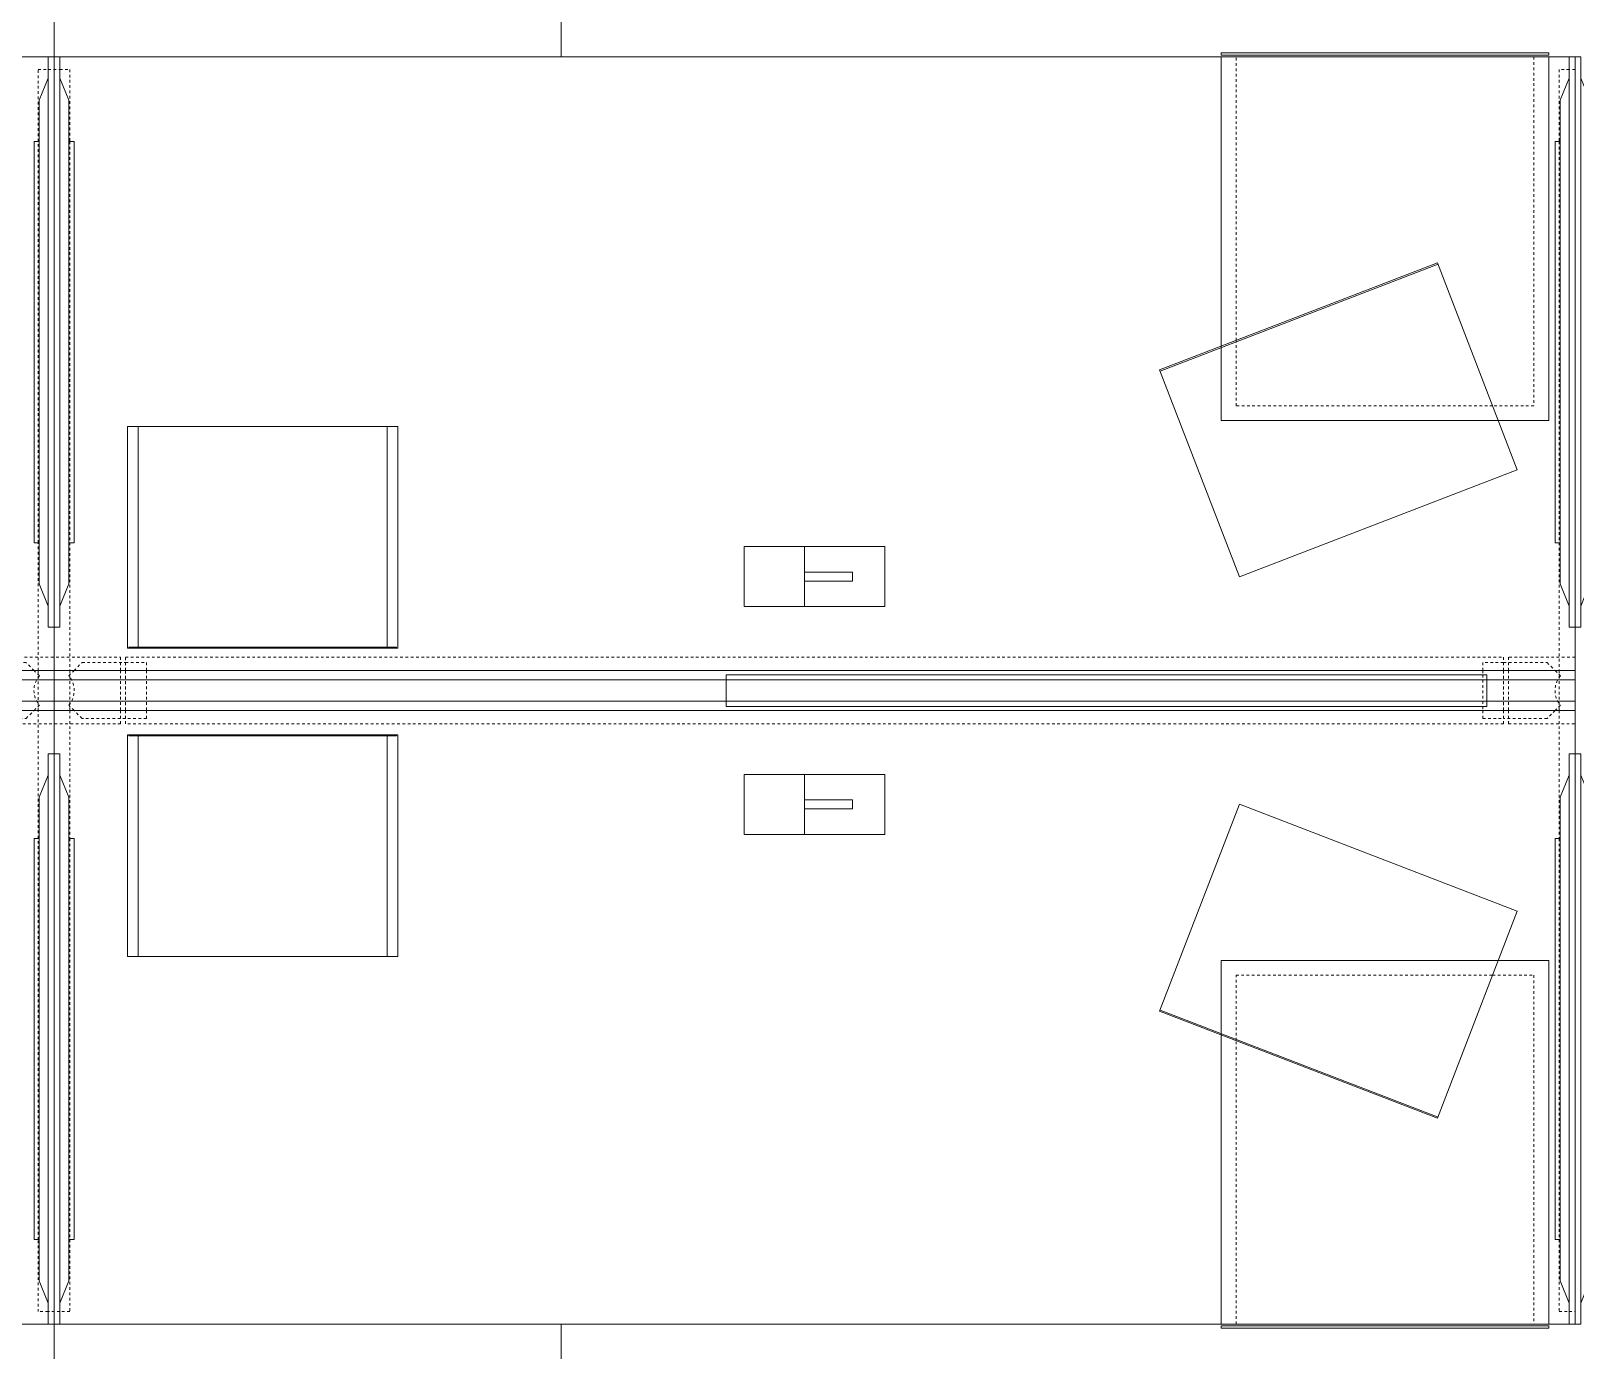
# Model space of a CAD drawing. Header units: inches. Extents: x 29752 to 31446, y 4278 to 5722.
# Drawn here: x 30961.8 to 31034.9, y 5262.2 to 5324.6 of the extents above; entities that cross this region are included whole.
import ezdxf

# ---------------------------------------------------------------- set-up
doc = ezdxf.new("R2010")
doc.units = ezdxf.units.IN
doc.header["$MEASUREMENT"] = 0
doc.linetypes.add('Dash', pattern=[0.25, 0.125, -0.125])
doc.layers.add('I-FURN', color=30, linetype='Continuous', lineweight=9)
doc.layers.add('I-FURN-HDLN', color=30, linetype='Dash', lineweight=9)

# ---------------------------------------------------------------- blocks, each defined once
blk = doc.blocks.new('Desk_Structures-Teknion-JNDBB_Structural_Beam_Double_Sided-R2015 - Double Sided-V83-FIRST FLOOR POWER _ SIGNAL')
at = {"layer": 'I-FURN-HDLN'}
for p, q in [((-36.276, 29.408), (-36.75, 29.408)), ((-36.75, 29.408), (-36.75, 25.999)), ((-36, 29.408), (-36.276, 29.408)), ((-36.75, 25.999), (-36.75, 7.001)), ((-36.75, 7.001), (-36.75, 0.945)), ((-36, 1.575), (-39.15, 1.575)), ((-39.15, 1.575), (-39.15, 0.945)), ((-39.15, 0.945), (-39.15, -0.945)), ((-36.75, 0.945), (-36.75, -0.945)), ((-39.15, -0.945), (-39.15, -1.575)), ((-36.75, -0.945), (-36.75, -7.001)), ((-39.15, -1.575), (-36, -1.575)), ((-36.75, -7.001), (-36.75, -25.999)), ((-36.75, -25.999), (-36.75, -29.408)), ((-36.75, -29.408), (-36.276, -29.408)), ((-36.276, -29.408), (-36, -29.408))]:
    blk.add_line(p, q, dxfattribs=at)
blk = doc.blocks.new('Desk_Structures-Teknion-JNDBB_Structural_Beam_Double_Sided-R2015 - Double Sided-V84-FIRST FLOOR POWER _ SIGNAL')
at = {"layer": 'I-FURN-HDLN'}
for p, q in [((35.25, 29.408), (35.724, 29.408)), ((35.25, 25.999), (35.25, 29.408)), ((35.724, 29.408), (36.276, 29.408)), ((36.276, 29.408), (36.75, 29.408)), ((36.75, 29.408), (36.75, 25.999)), ((35.25, 7.001), (35.25, 25.999)), ((36.75, 25.999), (36.75, 7.001)), ((35.25, 0.945), (35.25, 7.001)), ((36.75, 7.001), (36.75, 0.945)), ((-32.614, 1.575), (32.614, 1.575)), ((-32.614, 0.945), (-32.614, 1.575)), ((32.614, 1.575), (32.614, 0.945)), ((32.85, 1.575), (39.15, 1.575)), ((32.85, 0.945), (32.85, 1.575)), ((-35.304, 0.696), (-35.055, 0.945)), ((-35.055, 0.945), (-34.675, 1.325)), ((-34.675, 1.325), (-32.614, 1.325)), ((-31.63, 1.325), (-32.614, 1.325)), ((-32.614, 1.325), (-32.614, 0.945)), ((-32.614, 0.945), (-32.614, -0.945)), ((-32.614, -0.945), (-32.614, 0.945)), ((-31.63, 0.945), (-31.63, 1.325)), ((-31.63, 0.75), (-31.63, 0.945)), ((-31.63, -0.75), (-31.63, 0.75)), ((31.63, 1.325), (32.614, 1.325)), ((31.63, 0.945), (31.63, 1.325)), ((31.63, -0.945), (31.63, 0.945)), ((32.614, 0.945), (32.614, 1.325)), ((32.614, 1.325), (34.675, 1.325)), ((32.614, -0.945), (32.614, 0.945)), ((32.614, 0.945), (32.614, -0.945)), ((32.85, -0.945), (32.85, 0.945)), ((34.675, 1.325), (35.055, 0.945)), ((35.055, 0.945), (35.304, 0.696)), ((35.25, -0.945), (35.25, 0.945)), ((36.75, 0.945), (36.75, -0.945)), ((-35.055, -0.945), (-35.304, -0.696)), ((35.304, -0.696), (35.055, -0.945)), ((-34.675, -1.325), (-35.055, -0.945)), ((-32.614, -1.325), (-34.675, -1.325)), ((-32.614, -0.945), (-32.614, -1.325)), ((-32.614, -1.575), (-32.614, -0.945)), ((-32.614, -1.325), (-31.63, -1.325)), ((-31.63, -0.945), (-31.63, -0.75)), ((-31.63, -1.325), (-31.63, -0.945)), ((31.63, -1.325), (31.63, -0.945)), ((32.614, -1.325), (31.63, -1.325)), ((32.614, -1.325), (32.614, -0.945)), ((32.614, -0.945), (32.614, -1.575)), ((34.675, -1.325), (32.614, -1.325)), ((32.85, -1.575), (32.85, -0.945)), ((35.055, -0.945), (34.675, -1.325)), ((35.25, -7.001), (35.25, -0.945)), ((36.75, -0.945), (36.75, -7.001)), ((32.614, -1.575), (-32.614, -1.575)), ((39.15, -1.575), (32.85, -1.575)), ((35.25, -25.999), (35.25, -7.001)), ((36.75, -7.001), (36.75, -25.999)), ((35.25, -29.408), (35.25, -25.999)), ((36.75, -25.999), (36.75, -29.408)), ((35.724, -29.408), (35.25, -29.408)), ((36.275, -29.408), (35.724, -29.408)), ((36.75, -29.408), (36.275, -29.408))]:
    blk.add_line(p, q, dxfattribs=at)
for centre, start, end in [((-36.127, 0), 333.1954, 40.2069), ((36.127, 0), 139.7931, 220.2069), ((-36.127, 0), 319.7931, 333.1954)]:
    blk.add_arc(centre, 1.078, start, end, dxfattribs=at)
blk = doc.blocks.new('Desk_Structures-Teknion-JNDBB_Structural_Beam_Double_Sided-R2015 - Double Sided-V85-FIRST FLOOR POWER _ SIGNAL')
at = {"layer": 'I-FURN-HDLN'}
for p, q in [((-34.5, 29.408), (-36, 29.408)), ((-36, 29.408), (-36, 27.952)), ((-34.5, 15.572), (-34.5, 29.408)), ((-36, 27.952), (-36, 6.669)), ((-34.5, 6.669), (-34.5, 15.572)), ((-36, 6.669), (-36, 5.331)), ((-34.5, 5.331), (-34.5, 6.669)), ((-36, 5.331), (-36, 0.945)), ((-34.5, 2.777), (-34.5, 5.331)), ((-34.5, 0.945), (-34.5, 2.777)), ((-35.882, 1.575), (-35.882, 0.945)), ((-34.5, 1.575), (-35.882, 1.575)), ((-34.5, 0.945), (-34.5, 1.575)), ((32.614, 1.575), (-32.614, 1.575)), ((-32.614, 1.575), (-32.614, 0.945)), ((32.614, 0.945), (32.614, 1.575)), ((-36, 0.945), (-36, -0.945)), ((-35.882, 0.945), (-35.882, -0.945)), ((-35.055, 0.945), (-35.304, 0.696)), ((-34.675, 1.325), (-35.055, 0.945)), ((-32.614, 1.325), (-34.675, 1.325)), ((-34.5, -0.945), (-34.5, 0.945)), ((-34.5, -0.945), (-34.5, 0.945)), ((-32.614, 1.325), (-31.63, 1.325)), ((-32.614, 0.945), (-32.614, 1.325)), ((-32.614, -0.945), (-32.614, 0.945)), ((-32.614, 0.945), (-32.614, -0.945)), ((-31.63, 1.325), (-31.63, 0.945)), ((-31.63, 0.945), (-31.63, -0.945)), ((31.63, 1.325), (31.63, 0.945)), ((32.614, 1.325), (31.63, 1.325)), ((31.63, 0.945), (31.63, 0.75)), ((31.63, 0.75), (31.63, -0.75)), ((34.675, 1.325), (32.614, 1.325)), ((32.614, 1.325), (32.614, 0.945)), ((32.614, 0.945), (32.614, -0.945)), ((32.614, -0.945), (32.614, 0.945)), ((35.055, 0.945), (34.675, 1.325)), ((35.304, 0.696), (35.055, 0.945)), ((-35.304, -0.696), (-35.055, -0.945)), ((35.055, -0.945), (35.304, -0.696)), ((-36, -0.945), (-36, -5.331)), ((-35.882, -0.945), (-35.882, -1.575)), ((-35.055, -0.945), (-34.675, -1.325)), ((-34.675, -1.325), (-32.614, -1.325)), ((-34.5, -3.11), (-34.5, -0.945)), ((-34.5, -1.575), (-34.5, -0.945)), ((-32.614, -1.325), (-32.614, -0.945)), ((-32.614, -0.945), (-32.614, -1.575)), ((-31.63, -1.325), (-32.614, -1.325)), ((-31.63, -0.945), (-31.63, -1.325)), ((31.63, -0.75), (31.63, -0.945)), ((31.63, -0.945), (31.63, -1.325)), ((31.63, -1.325), (32.614, -1.325)), ((32.614, -0.945), (32.614, -1.325)), ((32.614, -1.575), (32.614, -0.945)), ((32.614, -1.325), (34.675, -1.325)), ((34.675, -1.325), (35.055, -0.945)), ((-35.882, -1.575), (-34.5, -1.575)), ((-32.614, -1.575), (32.614, -1.575)), ((-34.5, -5.331), (-34.5, -3.11)), ((-36, -5.331), (-36, -6.669)), ((-34.5, -6.669), (-34.5, -5.331)), ((-36, -6.669), (-36, -27.952)), ((-34.5, -15.906), (-34.5, -6.669)), ((-34.5, -29.408), (-34.5, -15.906)), ((-36, -27.952), (-36, -29.408)), ((-36, -29.408), (-34.5, -29.408))]:
    blk.add_line(p, q, dxfattribs=at)
for centre, start, end in [((-36.127, 0), 0, 40.2069), ((-36.127, 0), 333.1954, 0), ((36.127, 0), 139.7931, 220.2069), ((-36.127, 0), 319.7931, 333.1954)]:
    blk.add_arc(centre, 1.078, start, end, dxfattribs=at)
blk = doc.blocks.new('Worksurface-Mounted-Teknion-JNWSSN-Single_Sided_Rectangular-R2015 - 24_ Depth-V49-FIRST FLOOR POWER _ SIGNAL')
at = {"layer": 'I-FURN'}
for p, q in [((-21, -23.782), (21, -23.782)), ((-21, -47.782), (-21, -23.782)), ((21, -23.782), (21, -47.506)), ((21, -47.506), (21, -47.782)), ((21, -47.782), (-21, -47.782))]:
    blk.add_line(p, q, dxfattribs=at)
at = {"layer": 'I-FURN-HDLN'}
for p, q in [((-21, -24.374), (-19.5, -24.374)), ((-19.5, -24.374), (-19.5, -47.782)), ((-21, -25.369), (-16.039, -25.369)), ((-16.039, -25.369), (-16.039, -46.282)), ((-16.039, -46.282), (-18.795, -46.282)), ((-18.795, -46.282), (-18.795, -47.782))]:
    blk.add_line(p, q, dxfattribs=at)
blk = doc.blocks.new('Worksurface-Mounted-Teknion-JNWSSN-Single_Sided_Rectangular-R2015 - 24_ Depth-V50-FIRST FLOOR POWER _ SIGNAL')
at = {"layer": 'I-FURN'}
for p, q in [((21, 47.782), (-21, 47.782)), ((-21, 47.782), (-21, 23.782)), ((21, 47.506), (21, 47.782)), ((21, 23.782), (21, 47.506)), ((-21, 23.782), (21, 23.782))]:
    blk.add_line(p, q, dxfattribs=at)
at = {"layer": 'I-FURN-HDLN'}
for p, q in [((-19.5, 24.374), (-19.5, 47.782)), ((-18.795, 46.282), (-18.795, 47.782)), ((-16.039, 46.282), (-18.795, 46.282)), ((-16.039, 25.369), (-16.039, 46.282)), ((-21, 25.369), (-16.039, 25.369)), ((-21, 24.374), (-19.5, 24.374))]:
    blk.add_line(p, q, dxfattribs=at)
blk = doc.blocks.new('Desk-Teknion-JNWDSN-Double_Sided_Rectangular-R2015 - 60_ Depth-6281707-FIRST FLOOR POWER _ SIGNAL')
at = {"layer": 'I-FURN'}
for p, q in [((-36, 30), (-35.724, 30)), ((-36, 3), (-36, 30)), ((-35.724, 30), (35.724, 30)), ((35.724, 30), (36, 30)), ((36, 30), (36, 3)), ((0.479, 6.816), (-3.327, 6.816)), ((-3.327, 6.816), (-3.327, 3.972)), ((3.327, 6.816), (0.479, 6.816)), ((0.479, 6.816), (0.479, 3.972)), ((3.327, 3.972), (3.327, 6.816)), ((-1.8, 5.606), (0.479, 5.606)), ((-1.8, 5.181), (-1.8, 5.606)), ((0.479, 5.181), (-1.8, 5.181)), ((-3.327, 3.972), (0.479, 3.972)), ((0.479, 3.972), (3.327, 3.972)), ((-36, 0.945), (-36, 3)), ((36, 3), (36, 0.945)), ((-36, -0.945), (-36, 0.945)), ((36, 0.945), (36, -0.945)), ((-36, -3), (-36, -0.945)), ((36, -0.945), (36, -3)), ((-36, -30), (-36, -3)), ((36, -3), (36, -30)), ((-3.327, -3.972), (-3.327, -6.816)), ((0.479, -3.972), (-3.327, -3.972)), ((0.479, -3.972), (3.327, -3.972)), ((0.479, -6.816), (0.479, -3.972)), ((3.327, -3.972), (3.327, -6.816)), ((-1.8, -5.181), (0.479, -5.181)), ((-1.8, -5.606), (-1.8, -5.181)), ((0.479, -5.606), (-1.8, -5.606)), ((-3.327, -6.816), (0.479, -6.816)), ((3.327, -6.816), (0.479, -6.816)), ((-35.725, -30), (-36, -30)), ((35.724, -30), (-35.725, -30)), ((36, -30), (35.724, -30))]:
    blk.add_line(p, q, dxfattribs=at)
blk = doc.blocks.new('Desk-Teknion-JNWDSN-Double_Sided_Rectangular-R2015 - 60_ Depth-V52-FIRST FLOOR POWER _ SIGNAL')
at = {"layer": 'I-FURN'}
for p, q in [((-36, 30), (-36, 3)), ((-35.724, 30), (-36, 30)), ((36, 30), (-35.724, 30)), ((36, 27.952), (36, 30)), ((36, 6.669), (36, 27.952)), ((-3.327, 6.816), (0.479, 6.816)), ((-3.327, 3.972), (-3.327, 6.816)), ((3.327, 6.816), (0.479, 6.816)), ((0.479, 6.816), (0.479, 3.972)), ((3.327, 3.972), (3.327, 6.816)), ((36, 5.331), (36, 6.669)), ((-1.8, 5.606), (-1.8, 5.181)), ((0.479, 5.606), (-1.8, 5.606)), ((-1.8, 5.181), (0.479, 5.181)), ((36, 0.945), (36, 5.331)), ((0.479, 3.972), (-3.327, 3.972)), ((0.479, 3.972), (3.327, 3.972)), ((-36, 3), (-36, 0.945)), ((-36, 0.945), (-36, -0.945)), ((36, -0.945), (36, 0.945)), ((-36, -0.945), (-36, -3)), ((36, -5.331), (36, -0.945)), ((-36, -3), (-36, -30)), ((-3.327, -6.816), (-3.327, -3.972)), ((-3.327, -3.972), (0.479, -3.972)), ((0.479, -3.972), (3.327, -3.972)), ((0.479, -6.816), (0.479, -3.972)), ((3.327, -3.972), (3.327, -6.816)), ((-1.8, -5.181), (-1.8, -5.606)), ((0.479, -5.181), (-1.8, -5.181)), ((-1.8, -5.606), (0.479, -5.606)), ((36, -6.669), (36, -5.331)), ((0.479, -6.816), (-3.327, -6.816)), ((3.327, -6.816), (0.479, -6.816)), ((36, -27.952), (36, -6.669)), ((36, -30), (36, -27.952)), ((-36, -30), (-35.725, -30)), ((-35.725, -30), (36, -30))]:
    blk.add_line(p, q, dxfattribs=at)
blk = doc.blocks.new('Storage-Freestanding-Teknion-JNFMP-Mobile_Pedestal_with_Seat-R2015 - Metal-V53-FIRST FLOOR POWER _ SIGNAL')
at = {"layer": 'I-FURN'}
for p, q in [((5.365, 8.55), (-7.75, 8.55)), ((-7.75, 8.55), (-7.75, 5.024)), ((7.75, 8.55), (5.365, 8.55)), ((7.75, -8.67), (7.75, 8.55)), ((-7.75, 5.024), (-7.75, -8.67)), ((-7.75, -8.67), (7.75, -8.67)), ((7.75, -8.749), (-7.75, -8.749)), ((-7.75, -8.749), (-7.75, -8.867)), ((7.75, -8.867), (7.75, -8.749)), ((-7.75, -8.867), (7.75, -8.867))]:
    blk.add_line(p, q, dxfattribs=at)
at = {"layer": 'I-FURN-HDLN'}
for p, q in [((-7.049, 4.755), (-7.049, 7.849)), ((-7.049, 7.849), (5.095, 7.849)), ((5.095, 7.849), (7.049, 7.849)), ((7.049, 7.849), (7.049, -8.67)), ((-7.049, -8.67), (-7.049, 4.755))]:
    blk.add_line(p, q, dxfattribs=at)
blk = doc.blocks.new('Screen-Desk_Mounted-Teknion-JNSASW-Solid_Add-On-R2015 - Standard Width-6308290-FIRST FLOOR POWER _ SIGNAL')
at = {"layer": 'I-FURN'}
for p, q in [((36, 0.945), (-36, 0.945)), ((-36, 0.945), (-36, -0.945)), ((31.813, 0.75), (-4.187, 0.75)), ((-4.187, 0.75), (-4.187, -0.75)), ((31.813, -0.75), (31.813, 0.75)), ((36, -0.945), (36, 0.945)), ((-36, 0.508), (36, 0.508)), ((-36, -0.508), (36, -0.508)), ((-36, -0.945), (36, -0.945)), ((-4.187, -0.75), (31.813, -0.75))]:
    blk.add_line(p, q, dxfattribs=at)
blk = doc.blocks.new('Screen-Desk_Mounted-Teknion-JNSAEW-Felt_Elevated-R2015 - Standard Width-6171625-FIRST FLOOR POWER _ SIGNAL')
at = {"layer": 'I-FURN'}
for p, q in [((9.499, 0.945), (-9.499, 0.945)), ((-9.499, 0.945), (-9.499, 0.703)), ((9.499, 0.703), (9.499, 0.945)), ((13.5, 0.276), (-13.5, 0.276)), ((-13.5, 0.276), (-13.5, -0.276)), ((-11.452, 0.703), (-12.5, 0.276)), ((-12.5, 0.276), (12.5, 0.276)), ((11.452, 0.703), (-11.452, 0.703)), ((-9.499, 0.703), (9.499, 0.703)), ((12.5, 0.276), (11.452, 0.703)), ((13.5, -0.276), (13.5, 0.276)), ((-13.5, -0.276), (13.5, -0.276)), ((12.5, -0.276), (-12.5, -0.276)), ((-12.5, -0.276), (-11.452, -0.703)), ((-11.452, -0.703), (11.452, -0.703)), ((9.499, -0.703), (-9.499, -0.703)), ((-9.499, -0.703), (-9.499, -0.945)), ((9.499, -0.945), (9.499, -0.703)), ((11.452, -0.703), (12.5, -0.276)), ((-9.499, -0.945), (9.499, -0.945))]:
    blk.add_line(p, q, dxfattribs=at)
blk = doc.blocks.new('Screen-Desk_Mounted-Teknion-JNSAEW-Felt_Elevated-R2015 - Standard Width-6171626-FIRST FLOOR POWER _ SIGNAL')
at = {"layer": 'I-FURN'}
for p, q in [((-9.499, 0.945), (9.499, 0.945)), ((-9.499, 0.703), (-9.499, 0.945)), ((9.499, 0.945), (9.499, 0.703)), ((-13.5, -0.276), (-13.5, 0.276)), ((-13.5, 0.276), (13.5, 0.276)), ((-12.5, 0.276), (-11.452, 0.703)), ((12.5, 0.276), (-12.5, 0.276)), ((-11.452, 0.703), (11.452, 0.703)), ((9.499, 0.703), (-9.499, 0.703)), ((11.452, 0.703), (12.5, 0.276)), ((13.5, 0.276), (13.5, -0.276)), ((13.5, -0.276), (-13.5, -0.276)), ((-12.5, -0.276), (12.5, -0.276)), ((-11.452, -0.703), (-12.5, -0.276)), ((11.452, -0.703), (-11.452, -0.703)), ((-9.499, -0.703), (9.499, -0.703)), ((-9.499, -0.945), (-9.499, -0.703)), ((9.499, -0.703), (9.499, -0.945)), ((12.5, -0.276), (11.452, -0.703)), ((9.499, -0.945), (-9.499, -0.945))]:
    blk.add_line(p, q, dxfattribs=at)
blk = doc.blocks.new('Accessories-Teknion-JNAMT-Tray_Module-R2015 - Letter-6171208-FIRST FLOOR POWER _ SIGNAL')
at = {"layer": 'I-FURN'}
for p, q in [((6.397, 5.25), (-6.398, 5.25)), ((-6.398, 5.25), (-6.398, -5.25)), ((-6.339, 5.25), (-6.339, 5.191)), ((-6.339, 5.191), (6.339, 5.191)), ((-5.898, -5.25), (-5.898, 5.25)), ((5.898, 5.25), (5.898, -5.25)), ((6.339, 5.25), (6.339, 5.191)), ((6.398, -5.25), (6.398, 5.25)), ((-6.398, -5.25), (6.397, -5.25))]:
    blk.add_line(p, q, dxfattribs=at)
blk = doc.blocks.new('Accessories-Teknion-JNAMT-Tray_Module-R2015 - Letter-V55-FIRST FLOOR POWER _ SIGNAL')
at = {"layer": 'I-FURN'}
for p, q in [((-6.398, 5.25), (-6.398, -5.25)), ((6.398, 5.25), (-6.397, 5.25)), ((-6.339, 5.25), (-6.339, 5.191)), ((-6.339, 5.191), (6.339, 5.191)), ((-5.898, -5.25), (-5.898, 5.25)), ((5.898, 5.25), (5.898, -5.25)), ((6.339, 5.25), (6.339, 5.191)), ((6.398, -5.25), (6.398, 5.25)), ((-6.397, -5.25), (6.398, -5.25))]:
    blk.add_line(p, q, dxfattribs=at)
blk = doc.blocks.new('Accessories-Teknion-JNAMD-Drawer_Module-R2015 - Letter Size-6171627-FIRST FLOOR POWER _ SIGNAL')
at = {"layer": 'I-FURN'}
for p, q in [((7.049, 5.22), (-7.049, 5.22)), ((-7.049, 5.22), (-7.049, -5.28)), ((7.049, -5.28), (7.049, 5.22)), ((-7.049, -5.22), (7.049, -5.22)), ((-7.049, -5.28), (7.049, -5.28))]:
    blk.add_line(p, q, dxfattribs=at)
blk = doc.blocks.new('Accessories-Teknion-JNAMD-Drawer_Module-R2015 - Letter Size-6171628-FIRST FLOOR POWER _ SIGNAL')
at = {"layer": 'I-FURN'}
for p, q in [((-7.049, -5.22), (-7.049, 5.28)), ((-7.049, 5.28), (7.049, 5.28)), ((-7.049, 5.22), (7.049, 5.22)), ((7.049, 5.28), (7.049, -5.22)), ((7.049, -5.22), (-7.049, -5.22))]:
    blk.add_line(p, q, dxfattribs=at)
blk = doc.blocks.new('Storage-Freestanding-Teknion-JNFMP-Mobile_Pedestal_with_Seat-R2015 - Metal-V63-FIRST FLOOR POWER _ SIGNAL')
at = {"layer": 'I-FURN'}
for p, q in [((-5.365, 8.55), (-7.75, 8.55)), ((-7.75, 8.55), (-7.75, -8.67)), ((7.75, 8.55), (-5.365, 8.55)), ((7.75, 5.024), (7.75, 8.55)), ((7.75, -8.67), (7.75, 5.024)), ((-7.75, -8.67), (7.75, -8.67)), ((7.75, -8.749), (-7.75, -8.749)), ((-7.75, -8.749), (-7.75, -8.867)), ((7.75, -8.867), (7.75, -8.749)), ((-7.75, -8.867), (7.75, -8.867))]:
    blk.add_line(p, q, dxfattribs=at)
at = {"layer": 'I-FURN-HDLN'}
for p, q in [((-7.049, -8.67), (-7.049, 7.849)), ((-7.049, 7.849), (-5.095, 7.849)), ((-5.095, 7.849), (7.049, 7.849)), ((7.049, 7.849), (7.049, 4.755)), ((7.049, 4.755), (7.049, -8.67))]:
    blk.add_line(p, q, dxfattribs=at)
blk = doc.blocks.new('Screen-Desk_Mounted-Teknion-JNSAEW-Felt_Elevated-R2015 - Standard Width-V65-FIRST FLOOR POWER _ SIGNAL')
at = {"layer": 'I-FURN'}
for p, q in [((-9.499, 0.945), (9.499, 0.945)), ((-9.499, 0.703), (-9.499, 0.945)), ((9.499, 0.945), (9.499, 0.703)), ((-13.5, -0.276), (-13.5, 0.276)), ((-13.5, 0.276), (13.5, 0.276)), ((-12.5, 0.276), (-11.452, 0.703)), ((12.5, 0.276), (-12.5, 0.276)), ((-11.452, 0.703), (11.452, 0.703)), ((9.499, 0.703), (-9.499, 0.703)), ((11.452, 0.703), (12.5, 0.276)), ((13.5, 0.276), (13.5, -0.276)), ((13.5, -0.276), (-13.5, -0.276)), ((-12.5, -0.276), (12.5, -0.276)), ((-11.452, -0.703), (-12.5, -0.276)), ((11.452, -0.703), (-11.452, -0.703)), ((-9.499, -0.703), (9.499, -0.703)), ((-9.499, -0.945), (-9.499, -0.703)), ((9.499, -0.703), (9.499, -0.945)), ((12.5, -0.276), (11.452, -0.703)), ((9.499, -0.945), (-9.499, -0.945))]:
    blk.add_line(p, q, dxfattribs=at)
blk = doc.blocks.new('Accessories-Teknion-JNAMT-Tray_Module-R2015 - Letter-V57-FIRST FLOOR POWER _ SIGNAL')
at = {"layer": 'I-FURN'}
for p, q in [((6.398, 5.25), (-6.398, 5.25)), ((-6.398, 5.25), (-6.398, -5.25)), ((-6.339, 5.25), (-6.339, 5.191)), ((-6.339, 5.191), (6.339, 5.191)), ((-5.898, -5.25), (-5.898, 5.25)), ((5.898, 5.25), (5.898, -5.25)), ((6.339, 5.25), (6.339, 5.191)), ((6.398, -5.25), (6.398, 5.25)), ((-6.398, -5.25), (6.398, -5.25))]:
    blk.add_line(p, q, dxfattribs=at)

msp = doc.modelspace()

# ---------------------------------------------------------------- block references
at = {"layer": 'I-FURN'}
for name, p, rotation in [('Worksurface-Mounted-Teknion-JNWSSN-Single_Sided_Rectangular-R2015 - 24_ Depth-V49-FIRST FLOOR POWER _ SIGNAL', (31010.709, 5344.391), 269.9999999999993), ('Desk-Teknion-JNWDSN-Double_Sided_Rectangular-R2015 - 60_ Depth-V52-FIRST FLOOR POWER _ SIGNAL', (30926.927, 5293.391), 180), ('Screen-Desk_Mounted-Teknion-JNSAEW-Felt_Elevated-R2015 - Standard Width-6171625-FIRST FLOOR POWER _ SIGNAL', (30962.927, 5309.891), 269.9999999999997), ('Desk-Teknion-JNWDSN-Double_Sided_Rectangular-R2015 - 60_ Depth-6281707-FIRST FLOOR POWER _ SIGNAL', (30998.927, 5293.391), 180), ('Storage-Freestanding-Teknion-JNFMP-Mobile_Pedestal_with_Seat-R2015 - Metal-V63-FIRST FLOOR POWER _ SIGNAL', (31025.927, 5314.721), 180), ('Screen-Desk_Mounted-Teknion-JNSAEW-Felt_Elevated-R2015 - Standard Width-6171625-FIRST FLOOR POWER _ SIGNAL', (31034.927, 5309.891), 269.9999999999997), ('Desk_Structures-Teknion-JNDBB_Structural_Beam_Double_Sided-R2015 - Double Sided-V84-FIRST FLOOR POWER _ SIGNAL', (30998.927, 5293.391), 180), ('Accessories-Teknion-JNAMD-Drawer_Module-R2015 - Letter Size-6171627-FIRST FLOOR POWER _ SIGNAL', (31023.736, 5306.179), 201.0532295833245), ('Accessories-Teknion-JNAMT-Tray_Module-R2015 - Letter-6171208-FIRST FLOOR POWER _ SIGNAL', (30972.8, 5300.641), 180), ('Accessories-Teknion-JNAMT-Tray_Module-R2015 - Letter-V57-FIRST FLOOR POWER _ SIGNAL', (30972.8, 5300.641), 180), ('Screen-Desk_Mounted-Teknion-JNSAEW-Felt_Elevated-R2015 - Standard Width-6171626-FIRST FLOOR POWER _ SIGNAL', (30962.927, 5276.891), 89.9999999999997), ('Screen-Desk_Mounted-Teknion-JNSAEW-Felt_Elevated-R2015 - Standard Width-V65-FIRST FLOOR POWER _ SIGNAL', (31034.927, 5276.891), 89.9999999999997), ('Accessories-Teknion-JNAMD-Drawer_Module-R2015 - Letter Size-6171628-FIRST FLOOR POWER _ SIGNAL', (31023.736, 5280.603), 158.9467704166674), ('Worksurface-Mounted-Teknion-JNWSSN-Single_Sided_Rectangular-R2015 - 24_ Depth-V50-FIRST FLOOR POWER _ SIGNAL', (31010.709, 5242.391), 89.99999999999933)]:
    msp.add_blockref(name, p, dxfattribs=dict(at, rotation=rotation))
for name, p in [('Desk_Structures-Teknion-JNDBB_Structural_Beam_Double_Sided-R2015 - Double Sided-V85-FIRST FLOOR POWER _ SIGNAL', (30926.927, 5293.391)), ('Desk_Structures-Teknion-JNDBB_Structural_Beam_Double_Sided-R2015 - Double Sided-V83-FIRST FLOOR POWER _ SIGNAL', (31070.927, 5293.391)), ('Screen-Desk_Mounted-Teknion-JNSASW-Solid_Add-On-R2015 - Standard Width-6308290-FIRST FLOOR POWER _ SIGNAL', (30926.926, 5293.391)), ('Screen-Desk_Mounted-Teknion-JNSASW-Solid_Add-On-R2015 - Standard Width-6308290-FIRST FLOOR POWER _ SIGNAL', (30998.927, 5293.391)), ('Accessories-Teknion-JNAMT-Tray_Module-R2015 - Letter-V55-FIRST FLOOR POWER _ SIGNAL', (30972.8, 5286.049)), ('Accessories-Teknion-JNAMT-Tray_Module-R2015 - Letter-V57-FIRST FLOOR POWER _ SIGNAL', (30972.8, 5286.049)), ('Storage-Freestanding-Teknion-JNFMP-Mobile_Pedestal_with_Seat-R2015 - Metal-V53-FIRST FLOOR POWER _ SIGNAL', (31025.927, 5272.061))]:
    msp.add_blockref(name, p, dxfattribs=at)

doc.saveas('drawing.dxf')
